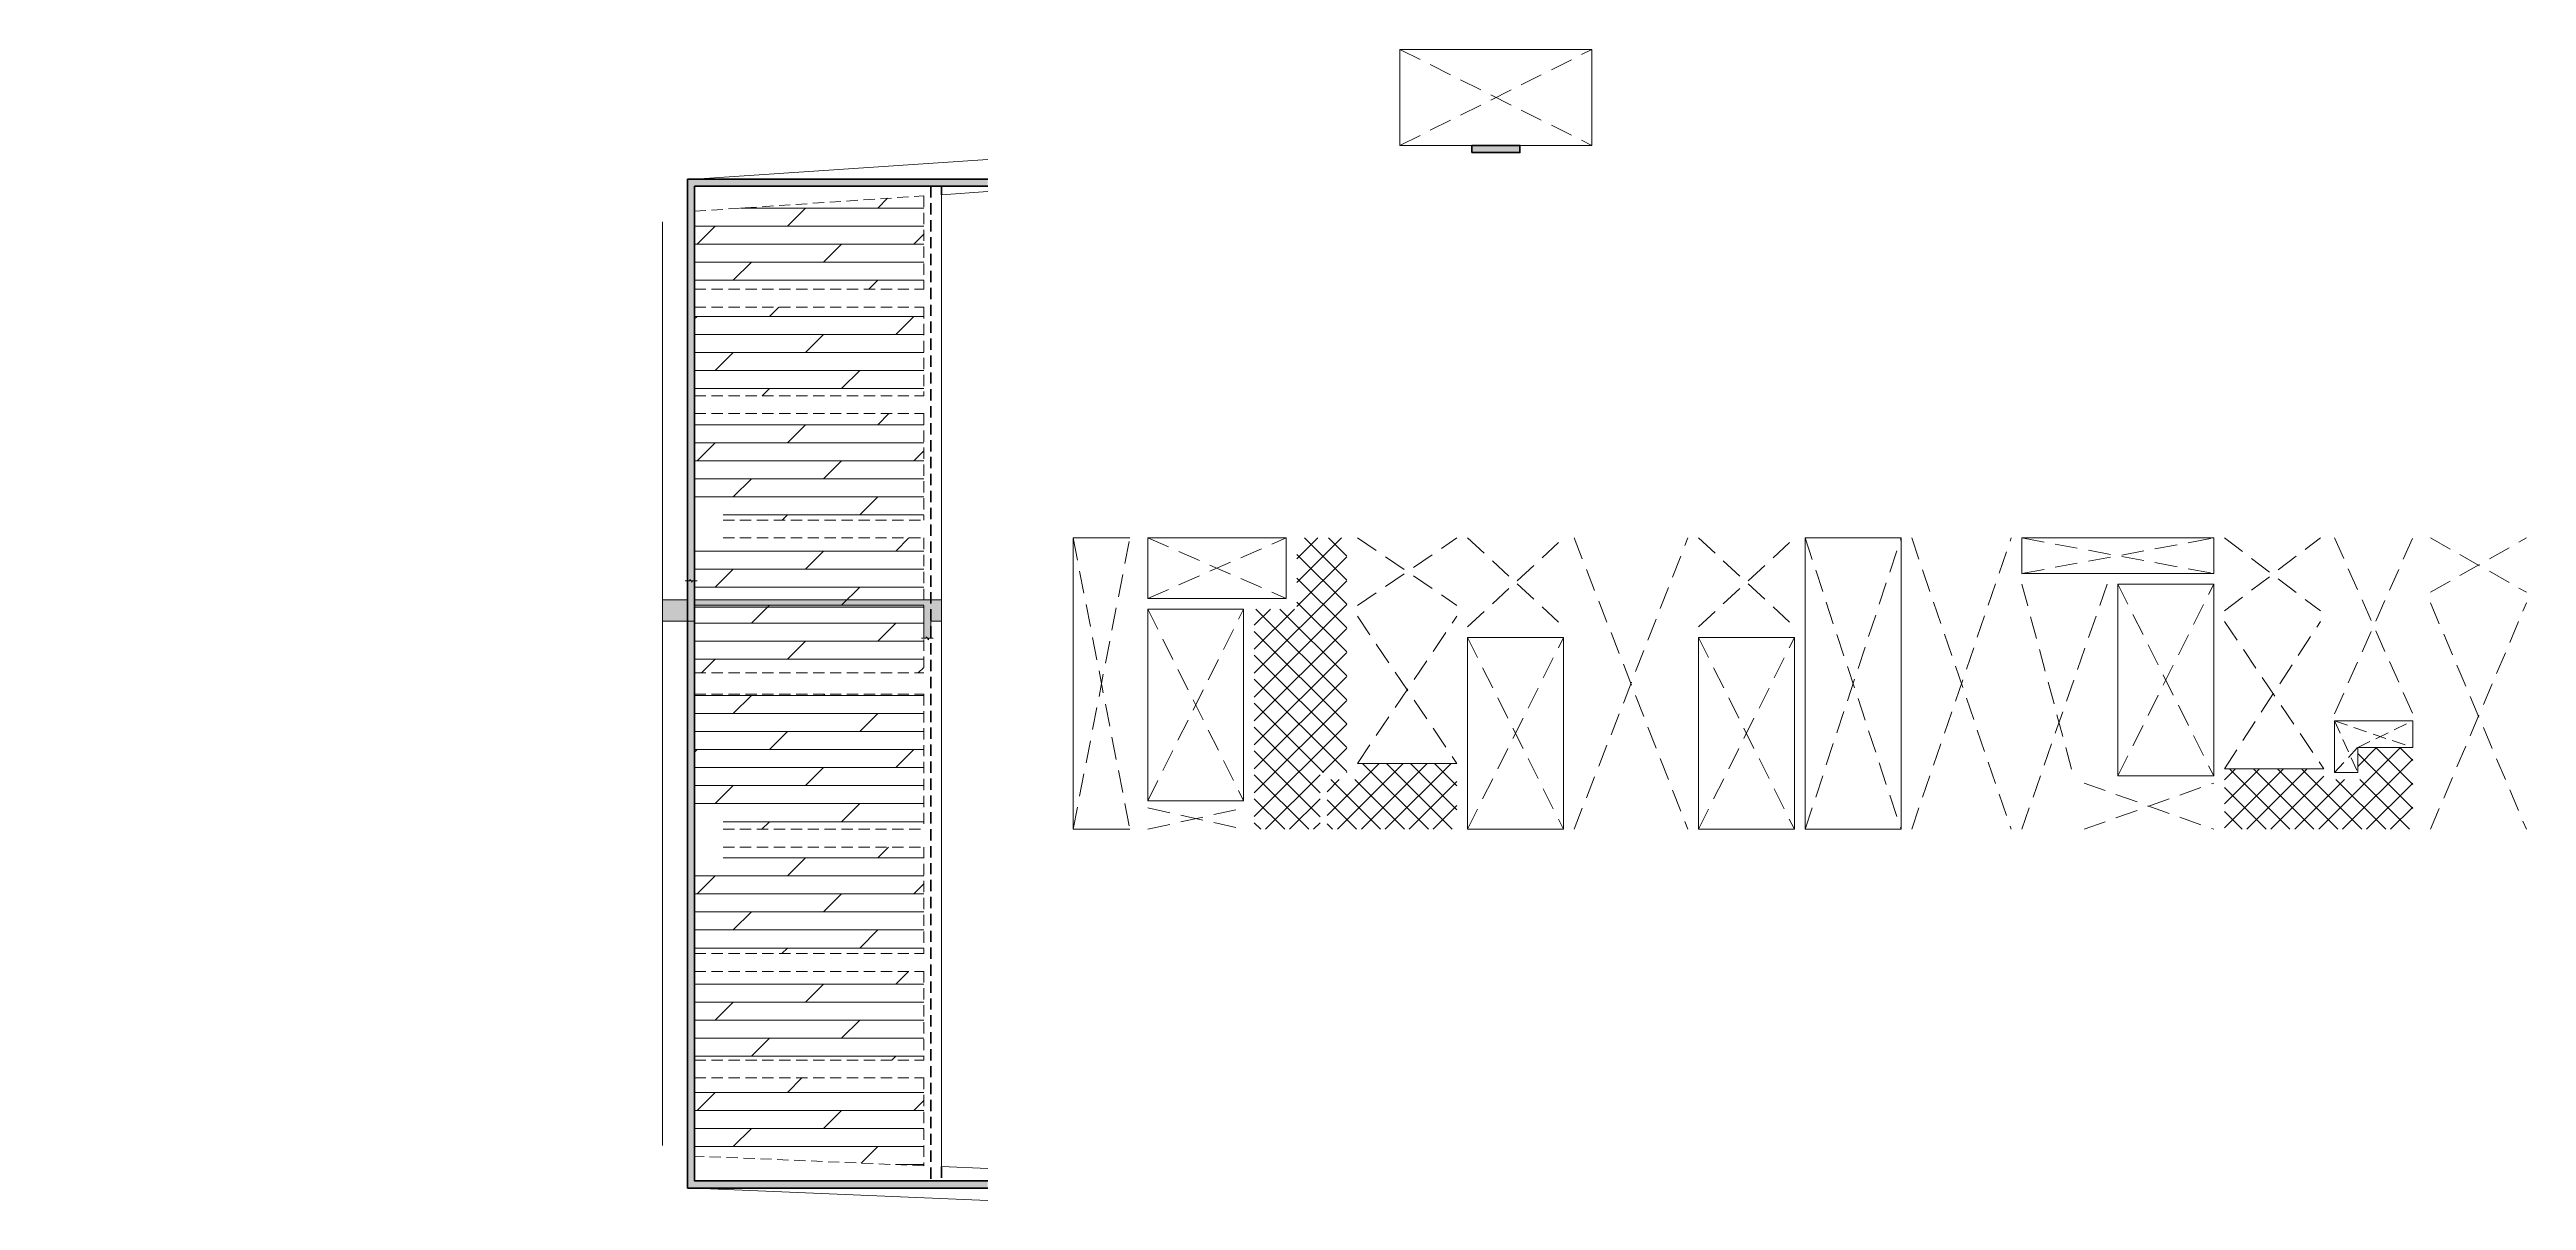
# Model space of a CAD drawing. Header units: millimetres. Extents: x 113346 to 183050, y 9150 to 41550.
import ezdxf

# ---------------------------------------------------------------- set-up
doc = ezdxf.new("R2010")
doc.units = ezdxf.units.MM
doc.linetypes.add('DASHED2', pattern=[9.525, 6.35, -3.175])
doc.linetypes.add('HIDDEN2', pattern=[4.7625, 3.175, -1.5875])
for name, color, linetype, lineweight in [('NDC_S_BEAM', 3, 'HIDDEN2', 20), ('NDC_S_DIM', 1, 'Continuous', 15), ('NDC_S_HATCH COLUMN AND WALL', 251, 'Continuous', 13), ('NDC_S_HATCH MATERIAL', 8, 'Continuous', 13), ('NDC_S_OPENING', 9, 'DASHED2', 13), ('NDC_S_SLAB', 2, 'Continuous', 20), ('NDC_S_WALL', 6, 'Continuous', 35)]:
    doc.layers.add(name, color=color, linetype=linetype, lineweight=lineweight)
doc.styles.add('NDC_DIM', font='', dxfattribs={"width": 0.75})
doc.styles.get('NDC_DIM').set_extended_font_data('Dotum')

msp = doc.modelspace()

# ---------------------------------------------------------------- hatches: boundary and pattern name
at = {"layer": 'NDC_S_HATCH COLUMN AND WALL'}
h = msp.add_hatch(color=256, dxfattribs=at)
h.dxf.hatch_style = 1
h.paths.add_polyline_path([(153375, 38650), (154725, 38650), (154725, 38850), (153375, 38850)])
at = {"layer": 'NDC_S_HATCH MATERIAL', "ltscale": 100}
h = msp.add_hatch(dxfattribs=at)
h.set_pattern_fill('BT-01', color=256, scale=20, pattern_type=2)
h.set_pattern_definition([(50, (0, 0), (143.45204, -12.55043), [15, -165]), (355, (0, 0), (-27.75027, 150.43843), [12, -132]), (100.4514, (11.95, -1.05), (115.70188, 137.88791), [12.74804, -140.22842]), (46.1842, (0, 40), (213.4482, -33.1038), [22.5, -247.5]), (96.6356, (17.79, 37.24), (186.93254, 194.82357), [19.12206, -210.3426]), (351.1842, (0, 40), (186.9324, 194.82372), [18, -198]), (21, (20, 30), (119.38141, -80.52378), [15, -165]), (326, (20, 30), (48.66307, 145.03001), [12, -132]), (71.4514, (29.95, 23.29), (168.04453, 64.5061), [12.74804, -140.22842]), (37.5, (0, 0), (2.431971, 66.57877), [0, -130.4, 0, -134, 0, -132.5]), (7.5, (0, 0), (52.613907, 78.882342), [0, -76.4, 0, -127.4, 0, -50.5]), (327.5, (-44.6, 0), (106.764487, -4.510974), [0, -50, 0, -156, 0, -207]), (317.5, (-64.6, 0), (116.637234, 20.020996), [0, -65, 0, -103.6, 0, -147]), (45, (0, 0), (-60.104076, 60.104076), []), (45, (0, 24.5), (-60.104076, 60.104076), [])])
h.paths.add_polyline_path([(131500, 37700), (139750, 37700), (139750, 37900), (131300, 37900), (131300, 9500), (139750, 9500), (139750, 9700), (131500, 9700)])
h = msp.add_hatch(dxfattribs=at)
h.set_pattern_fill('DOLMIT', color=256, scale=80)
h.paths.add_polyline_path([(137950, 12600), (131500, 12600), (131500, 10401), (137950, 10127)])
h.paths.add_polyline_path([(137950, 15600), (131500, 15600), (131500, 13100), (137950, 13100)])
h.paths.add_polyline_path([(137950, 19100), (132300, 19100), (132300, 18450), (131500, 18450), (131500, 16100), (137950, 16100)])
h.paths.add_polyline_path([(137950, 23400), (131500, 23400), (131500, 19950), (132300, 19950), (132300, 19600), (137950, 19600)])
h.paths.add_polyline_path([(137950, 27800), (132300, 27800), (132300, 27450), (131500, 27450), (131500, 24000), (137950, 24000)])
h.paths.add_polyline_path([(137950, 31300), (131500, 31300), (131500, 28950), (132300, 28950), (132300, 28300), (137950, 28300)])
h.paths.add_polyline_path([(137950, 34300), (131500, 34300), (131500, 31800), (137950, 31800)])
h.paths.add_polyline_path([(137950, 37430), (131500, 36998), (131500, 34800), (137950, 34800)])
h = msp.add_hatch(dxfattribs=at)
h.set_pattern_fill('ANSI37', color=256, scale=150)
h.paths.add_polyline_path([(149850, 27800), (148450, 27800), (148450, 25800), (147250, 25800), (147250, 25150), (147250, 23750), (147250, 22450), (147250, 21050), (147250, 19600), (148650, 19600), (149100, 19600), (149100, 21000), (149100, 21200), (149850, 21200)])
h = msp.add_hatch(dxfattribs=at)
h.set_pattern_fill('BT-01', color=256, scale=20, pattern_type=2)
h.set_pattern_definition([(50, (9449.26, -1e-11), (143.45204, -12.55043), [15, -165]), (355, (9449.26, -1e-11), (-27.75027, 150.43843), [12, -132]), (100.4514, (9461.21, -1.05), (115.70188, 137.88791), [12.74804, -140.22842]), (46.1842, (9449.26, 40), (213.4482, -33.1038), [22.5, -247.5]), (96.6356, (9467.04, 37.24), (186.93254, 194.82357), [19.12206, -210.3426]), (351.1842, (9449.26, 40), (186.9324, 194.82372), [18, -198]), (21, (9469.26, 30), (119.38141, -80.52378), [15, -165]), (326, (9469.26, 30), (48.66307, 145.03001), [12, -132]), (71.4514, (9479.2, 23.29), (168.04453, 64.5061), [12.74804, -140.22842]), (37.5, (9449.255, -1e-11), (2.431971, 66.57877), [0, -130.4, 0, -134, 0, -132.5]), (7.5, (9449.255, -1e-11), (52.613907, 78.882342), [0, -76.4, 0, -127.4, 0, -50.5]), (327.5, (9404.655, -1e-11), (106.764487, -4.510974), [0, -50, 0, -156, 0, -207]), (317.5, (9384.655, -1e-11), (116.637234, 20.020996), [0, -65, 0, -103.6, 0, -147]), (45, (9449.255, -1e-11), (-60.104076, 60.104076), []), (45, (9449.255, 24.5), (-60.104076, 60.104076), [])])
h.paths.add_polyline_path([(138450, 26056), (131500, 26056), (131500, 26594), (131431, 26594), (131431, 26554), (131400, 26594), (131369, 26634), (131369, 26594), (131300, 26594), (131300, 26056), (130600, 26056), (130600, 25456), (131500, 25456), (131500, 25856), (137950, 25856), (137950, 25456), (137950, 24976), (138018, 24976), (138018, 25016), (138049, 24976), (138080, 24936), (138080, 24976), (138150, 24976), (138150, 25456), (138450, 25456)])
h = msp.add_hatch(dxfattribs=at)
h.set_pattern_fill('ANSI37', color=256, scale=150)
h.paths.add_polyline_path([(179850, 21000), (179850, 21900), (178300, 21900), (178300, 21200), (178450, 21200), (178450, 21000), (177350, 21000), (177350, 21300), (174550, 21300), (174550, 19600), (179850, 19600)])
h = msp.add_hatch(dxfattribs=at)
h.set_pattern_fill('ANSI37', color=256, scale=150)
h.paths.add_polyline_path([(152950, 21450), (150150, 21450), (150150, 21000), (149300, 21000), (149300, 19600), (152950, 19600)])

# ---------------------------------------------------------------- linework, layer by layer
at = {"layer": 'NDC_S_BEAM', "ltscale": 100}
for p, q in [((131500, 36998), (137950, 37430)), ((137950, 37430), (137950, 34800)), ((131500, 34800), (137950, 34800)), ((131500, 34300), (137950, 34300)), ((137950, 34300), (137950, 31800)), ((131500, 31800), (137950, 31800)), ((131500, 31300), (137950, 31300)), ((137950, 31300), (137950, 28300)), ((132300, 28300), (137950, 28300)), ((132300, 27800), (137950, 27800)), ((137950, 27800), (137950, 24000)), ((131500, 24000), (137950, 24000)), ((131500, 23400), (137950, 23400)), ((137950, 23400), (137950, 19600)), ((132300, 19600), (137950, 19600)), ((132300, 19100), (137950, 19100)), ((137950, 19100), (137950, 16100)), ((131500, 16100), (137950, 16100)), ((131500, 15600), (137950, 15600)), ((137950, 15600), (137950, 13100)), ((131500, 13100), (137950, 13100)), ((131500, 12600), (137950, 12600)), ((137950, 12600), (137950, 10127))]:
    msp.add_line(p, q, dxfattribs=at)
msp.add_lwpolyline([(137950, 10127), (131500, 10401)], dxfattribs=at)
at = {"layer": 'NDC_S_DIM', "ltscale": 100}
for p, q in [((131300, 26594), (131232, 26594)), ((131301, 26594), (131233, 26594)), ((131301, 26594), (131233, 26594)), ((131300, 26056), (131300, 26594)), ((131300, 26594), (131369, 26594)), ((131369, 26594), (131369, 26634)), ((131369, 26634), (131400, 26594)), ((131431, 26554), (131400, 26594)), ((131431, 26594), (131431, 26554)), ((131431, 26594), (131500, 26594)), ((131568, 26594), (131500, 26594)), ((131500, 26056), (131500, 26594)), ((130600, 26056), (131300, 26056)), ((130600, 26056), (130600, 25456)), ((131500, 26056), (138450, 26056)), ((131500, 25856), (137950, 25856)), ((131500, 25456), (131500, 25856)), ((137950, 25456), (137950, 25856)), ((138450, 26056), (138450, 25456)), ((130600, 25456), (131500, 25456)), ((137950, 24976), (137950, 25456)), ((138450, 25456), (138150, 25456)), ((138150, 25456), (138150, 24976)), ((137949, 24976), (137881, 24976)), ((137950, 24976), (137882, 24976)), ((137950, 24976), (137882, 24976)), ((137949, 24976), (138018, 24976)), ((138018, 24976), (138018, 25016)), ((138018, 25016), (138049, 24976)), ((138080, 24936), (138049, 24976)), ((138080, 24976), (138080, 24936)), ((138080, 24976), (138149, 24976)), ((138217, 24976), (138149, 24976))]:
    msp.add_line(p, q, dxfattribs=at)
at = {"layer": 'NDC_S_OPENING', "ltscale": 100}
for p, q in [((151350, 41550), (156750, 38850)), ((151350, 38850), (156750, 41550)), ((142150, 19600), (143750, 27800)), ((142150, 27800), (143750, 19600)), ((144250, 27800), (148150, 26100)), ((144250, 26100), (148150, 27800)), ((150150, 27800), (152950, 25900)), ((150150, 25900), (152950, 27800)), ((153250, 27800), (155950, 25300)), ((153250, 25300), (155950, 27800)), ((156250, 27800), (159450, 19600)), ((156250, 19600), (159450, 27800)), ((159750, 27800), (162450, 25300)), ((159750, 25300), (162450, 27800)), ((162750, 27800), (165450, 19600)), ((162750, 19600), (165450, 27800)), ((165750, 27800), (168550, 19600)), ((165750, 19600), (168550, 27800)), ((168850, 27800), (174250, 26800)), ((168850, 26800), (174250, 27800)), ((174550, 27800), (177250, 25750)), ((174550, 25750), (177250, 27800)), ((177650, 27800), (179850, 22850)), ((177650, 22850), (179850, 27800)), ((180350, 27800), (183050, 26270)), ((180350, 26270), (183050, 27800)), ((168850, 26500), (170300, 21100)), ((171250, 26500), (168850, 19600)), ((171550, 26500), (174250, 21100)), ((171550, 21100), (174250, 26500)), ((144250, 25800), (146950, 20400)), ((144250, 20400), (146950, 25800)), ((180350, 25970), (183050, 19600)), ((180350, 19600), (183050, 25970)), ((150150, 21450), (152950, 25600)), ((150150, 25600), (152950, 21450)), ((174550, 25450), (177350, 21300)), ((174550, 21300), (177250, 25450)), ((153250, 25000), (155950, 19600)), ((153250, 19600), (155950, 25000)), ((159750, 25000), (162450, 19600)), ((159750, 19600), (162450, 25000)), ((170600, 20900), (174250, 19600)), ((170600, 19600), (174250, 20900)), ((144250, 19600), (146950, 20200)), ((144250, 20200), (146950, 19600))]:
    msp.add_line(p, q, dxfattribs=at)
at = {"layer": 'NDC_S_OPENING', "ltscale": 60}
for p, q in [((177650, 22650), (179850, 21900)), ((178300, 21900), (179850, 22650))]:
    msp.add_line(p, q, dxfattribs=at)
for points in [[(177650, 22650), (178300, 21200)], [(177650, 21200), (178300, 21900)]]:
    msp.add_lwpolyline(points, dxfattribs=at)
at = {"layer": 'NDC_S_SLAB', "ltscale": 100}
for p, q in [((131500, 37900), (139750, 38450)), ((130600, 36700), (130600, 10700)), ((152950, 21450), (150150, 21450)), ((174550, 21300), (177350, 21300))]:
    msp.add_line(p, q, dxfattribs=at)
for points in [[(151350, 41550), (156750, 41550), (156750, 38850), (151350, 38850)], [(144250, 27800), (148150, 27800), (148150, 26100), (144250, 26100)], [(162750, 27800), (165450, 27800), (165450, 19600), (162750, 19600)], [(168850, 27800), (174250, 27800), (174250, 26800), (168850, 26800)], [(171550, 26500), (174250, 26500), (174250, 21100), (171550, 21100)], [(144250, 25800), (146950, 25800), (146950, 20400), (144250, 20400)], [(155950, 25000), (153250, 25000), (153250, 19600), (155950, 19600)], [(159750, 25000), (162450, 25000), (162450, 19600), (159750, 19600)], [(178300, 21200), (177650, 21200), (177650, 22650), (179850, 22650), (179850, 21900), (178300, 21900)]]:
    msp.add_lwpolyline(points, close=True, dxfattribs=at)
for points in [[(139750, 37550), (138450, 37463), (138450, 10105), (139750, 10050)], [(143750, 27800), (142150, 27800), (142150, 19600), (143750, 19600)], [(139750, 9150), (131500, 9500)]]:
    msp.add_lwpolyline(points, dxfattribs=at)
at = {"layer": 'NDC_S_WALL', "linetype": 'HIDDEN2', "ltscale": 100}
for p, q in [((138450, 37463), (138450, 37700)), ((138450, 10105), (138450, 9700))]:
    msp.add_line(p, q, dxfattribs=at)
at = {"layer": 'NDC_S_WALL', "ltscale": 10}
msp.add_lwpolyline([(153375, 38650), (154725, 38650), (154725, 38850), (153375, 38850)], close=True, dxfattribs=at)
for points in [[(139750, 9500), (131300, 9500), (131300, 37900), (139750, 37900)], [(139750, 37700), (131500, 37700), (131500, 9700), (139750, 9700)]]:
    msp.add_lwpolyline(points, dxfattribs=at)
at = {"layer": 'NDC_S_WALL', "linetype": 'HIDDEN2', "ltscale": 100}
msp.add_lwpolyline([(138150, 37700), (138150, 9700)], dxfattribs=at)

# ---------------------------------------------------------------- texts
at = {"layer": 'NDC_S_DIM', "insert": (113346, 24066), "char_height": 2.5, "width": 94.48, "attachment_point": 1, "style": 'NDC_DIM'}
msp.add_mtext('https://monkcage.github.io/blog/ai/2019/01/28/time_series_forecast.html', dxfattribs=at)

doc.saveas('drawing.dxf')
